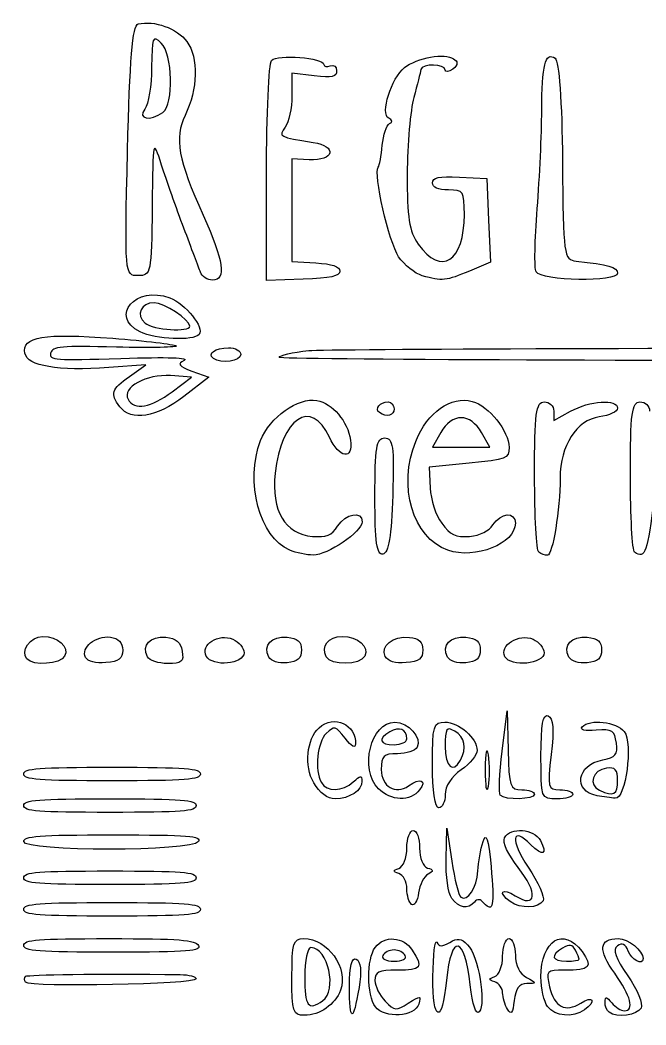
# Model space of a CAD drawing. Extents: x -6.1 to 24.6, y -6.3 to 20.9.
# Drawn here: x -6.07 to 2.96, y 5.99 to 20.5 of the extents above; entities that cross this region are included whole.
import ezdxf

# ---------------------------------------------------------------- set-up
doc = ezdxf.new("R2010")
doc.units = 0
doc.layers.add('Capa_1', color=7, linetype='CONTINUOUS')

msp = doc.modelspace()

# ---------------------------------------------------------------- linework, layer by layer
at = {"layer": 'Capa_1', "color": 7}
for points in [[(-1.823572, 19.692897), (-2.146057, 19.729874), (-2.146057, 19.404168)], [(-1.896287, 18.480794), (-2.146057, 18.49305), (-2.146057, 17.752307), (-2.146057, 17.011563), (-1.800537, 16.991357)], [(-1.984814, 16.756315), (-2.514611, 16.73679), (-2.5132, 18.286253)], [(0.272585, 18.228141), (0.664174, 18.208122), (0.690657, 17.606437), (0.71714, 17.004751), (0.414241, 16.874263)], [(-4.490094, 15.35336), (-4.254251, 15.520003), (-4.789545, 15.480738)], [(-3.588604, 15.430527), (-3.34699, 15.341078), (-3.703335, 15.065626)], [(-3.874165, 15.13197), (-3.593429, 15.343557), (-3.896889, 15.364676)], [(1.631625, 14.850554), (1.631625, 14.715621), (1.874397, 14.850554)], [(0.002652, 14.546035), (-0.119537, 14.334449), (0.295615, 14.334449), (0.710767, 14.334449), (0.588579, 14.546035)], [(0.410789, 14.099395), (-0.165078, 14.041482), (-0.151303, 13.741659)], [(0.887958, 9.942815), (0.96096, 10.52588), (0.973806, 9.956222)], [(0.077779, 8.389452), (0.090296, 8.833182), (0.161044, 8.356604)]]:
    msp.add_lwpolyline(points, dxfattribs=at)
for points in [[(-4.007257, 19.165147)], [(-3.466146, 16.857219)], [(1.377169, 16.861859)], [(-0.265804, 16.806645)], [(-4.336882, 15.998286)], [(-3.620274, 16.079974)], [(-3.279928, 15.613053)], [(-2.330335, 15.627671)], [(-3.874165, 15.13197)], [(-4.630557, 14.916102)], [(-0.884325, 14.831807)], [(-0.948255, 13.612882)], [(-2.177838, 12.845736)], [(0.103986, 12.845044)], [(1.416635, 12.815362)], [(2.798713, 12.815362)], [(-3.381542, 11.315155)], [(-5.970317, 11.275155)], [(-5.122462, 11.297275)], [(-4.231925, 11.307125)], [(-2.478811, 11.302551)], [(-1.652044, 11.307113)], [(-0.799868, 11.311851)], [(0.101068, 11.302561)], [(0.927462, 11.307821)], [(1.851701, 11.302561)], [(-0.487562, 10.124406)], [(1.447347, 9.878685)], [(-0.119008, 9.744634)], [(0.285757, 9.815063)], [(-6.015877, 9.614425)], [(0.648388, 9.679531)], [(-1.831538, 9.487653)], [(2.55301, 9.521545)], [(-0.896961, 9.40105)], [(0.860172, 9.308054)], [(2.25789, 9.300645)], [(-6.015877, 9.1587)], [(-6.015877, 8.637872)], [(-6.015877, 8.117041)], [(-0.418447, 7.731048)], [(0.160654, 7.819794)], [(1.005082, 7.771992)], [(-6.015877, 7.661315)], [(-6.015877, 7.140486)], [(-0.510597, 6.994001)], [(2.000179, 6.939849)], [(-2.146057, 6.684759)], [(-0.111734, 6.688021)], [(-5.988103, 6.60771)], [(-1.31681, 6.547542)], [(-1.703791, 6.339709)], [(-0.942054, 6.253403)], [(1.542728, 6.257304)], [(0.963615, 6.218081)], [(2.430159, 6.17478)]]:
    msp.add_lwpolyline(points, close=True, dxfattribs=at)
for points in [[(-4.366635, 20.441172), (-4.131164, 20.496632), (-3.800945, 20.377703), (-3.661548, 20.187235)], [(-4.517692, 18.61191), (-4.487343, 19.922598), (-4.446065, 20.422464), (-4.366635, 20.441172)], [(-4.031967, 20.165067), (-4.154946, 20.279952), (-4.167511, 20.248138), (-4.170175, 19.81516)], [(-4.007257, 19.165147), (-3.847652, 19.277921), (-3.865739, 20.009778), (-4.031967, 20.165067)], [(-3.661548, 20.187235), (-3.490825, 19.953961), (-3.502185, 19.499594), (-3.688241, 19.119575)], [(1.458411, 19.184678), (1.458681, 19.847294), (1.50923, 20.045895), (1.651829, 19.945137)], [(-2.5132, 18.286253), (-2.51238, 19.138457), (-2.479623, 19.871488), (-2.440308, 19.915209)], [(-2.440308, 19.915209), (-2.358041, 20.006699), (-1.685364, 19.953859), (-1.685364, 19.855907)], [(-0.521512, 19.812623), (-0.444703, 19.872594), (-0.275256, 19.940566), (-0.144965, 19.963672)], [(0.065274, 19.776289), (0.065274, 19.868376), (-0.26995, 19.873855), (-0.28565, 19.782024)], [(-0.144965, 19.963672), (0.140827, 20.014355), (0.340387, 19.906409), (0.17584, 19.790143)], [(1.651829, 19.945137), (1.709267, 19.904552), (1.750529, 19.325922), (1.75785, 18.458399)], [(-4.170175, 19.81516), (-4.171781, 19.553205), (-4.216027, 19.28221), (-4.268486, 19.21295)], [(-1.501087, 19.765936), (-1.501087, 19.676562), (-1.561596, 19.662858), (-1.823572, 19.692897)], [(-1.685364, 19.855907), (-1.685364, 19.822672), (-1.643902, 19.813586), (-1.593225, 19.835716)], [(-1.593225, 19.835716), (-1.54255, 19.857846), (-1.501087, 19.826446), (-1.501087, 19.765936)], [(-0.749009, 19.080487), (-0.876452, 19.136141), (-0.712611, 19.66342), (-0.521512, 19.812623)], [(-0.28565, 19.782024), (-0.292841, 19.73994), (-0.338748, 19.559024), (-0.387654, 19.379989)], [(0.17584, 19.790143), (0.115028, 19.747175), (0.065274, 19.74094), (0.065274, 19.776289)], [(-2.146057, 19.404168), (-2.146057, 19.22503), (-2.189307, 19.021361), (-2.242169, 18.951569)], [(-0.387654, 19.379989), (-0.436559, 19.200954), (-0.478979, 18.70291), (-0.481923, 18.273225)], [(-4.268486, 19.21295), (-4.379427, 19.066478), (-4.194732, 19.03268), (-4.007257, 19.165147)], [(1.393126, 17.775468), (1.428883, 18.22827), (1.458261, 18.862415), (1.458411, 19.184678)], [(-3.688241, 19.119575), (-3.845375, 18.798629), (-3.786739, 18.474949), (-3.427555, 17.680559)], [(-0.842454, 18.688986), (-0.829773, 18.840886), (-0.781766, 18.981599), (-0.735778, 19.001682)], [(-0.735778, 19.001682), (-0.688315, 19.022409), (-0.694036, 19.056479), (-0.749009, 19.080487)], [(-2.242169, 18.951569), (-2.345363, 18.815327), (-2.33302, 18.808583), (-1.840484, 18.732064)], [(-4.027151, 18.403433), (-4.152685, 18.794035), (-4.152693, 18.794003), (-4.162899, 17.801224)], [(-1.840484, 18.732064), (-1.488751, 18.677419), (-1.536339, 18.463131), (-1.896287, 18.480794)], [(-4.366278, 16.808392), (-4.558772, 16.808392), (-4.559303, 16.814732), (-4.517692, 18.61191)], [(-0.900362, 18.372967), (-0.881197, 18.394877), (-0.855139, 18.537086), (-0.842454, 18.688986)], [(1.75785, 18.458399), (1.769378, 17.091385), (1.776745, 17.037365), (1.95411, 17.018369)], [(-3.705162, 17.491981), (-3.813209, 17.778437), (-3.958103, 18.188591), (-4.027151, 18.403433)], [(-0.6063, 17.081562), (-0.746715, 17.290643), (-0.973998, 18.28878), (-0.900362, 18.372967)], [(-0.481923, 18.273225), (-0.486164, 17.654129), (-0.453835, 17.444727), (-0.326172, 17.264308)], [(-0.119004, 18.146761), (-0.119004, 18.225792), (-0.03262, 18.243744), (0.272585, 18.228141)], [(0.111343, 18.045362), (-0.035763, 18.045362), (-0.119004, 18.082005), (-0.119004, 18.146761)], [(0.341689, 17.69153), (0.341689, 18.025549), (0.328788, 18.045362), (0.111343, 18.045362)], [(-4.162899, 17.801224), (-4.172794, 16.838848), (-4.179032, 16.808392), (-4.366278, 16.808392)], [(1.377169, 16.861859), (1.350188, 16.911541), (1.357367, 17.322665), (1.393126, 17.775468)], [(-3.427555, 17.680559), (-3.129464, 17.021284), (-3.089134, 16.743288), (-3.29158, 16.743288)], [(-0.326172, 17.264308), (0.007105, 16.793307), (0.341689, 17.007336), (0.341689, 17.69153)], [(-3.466146, 16.857219), (-3.489559, 16.919882), (-3.597115, 17.205524), (-3.705162, 17.491981)], [(-1.800537, 16.991357), (-1.567544, 16.977732), (-1.455018, 16.939347), (-1.455018, 16.873495)], [(-0.265808, 16.806645), (-0.371886, 16.836952), (-0.525108, 16.960665), (-0.6063, 17.081562)], [(1.95411, 17.018369), (2.419922, 16.968481), (2.55301, 16.929464), (2.55301, 16.84279)], [(-3.29158, 16.743288), (-3.36418, 16.743288), (-3.442734, 16.794557), (-3.466146, 16.857219)], [(-1.455018, 16.873495), (-1.455018, 16.800276), (-1.587591, 16.770954), (-1.984814, 16.756315)], [(0.414241, 16.874263), (0.08244, 16.731323), (0.019674, 16.725082), (-0.265804, 16.806645)], [(2.55301, 16.84279), (2.55301, 16.71254), (1.448535, 16.730452), (1.377169, 16.861859)], [(-4.336882, 15.998286), (-4.788499, 16.221797), (-4.395548, 16.671517), (-3.909299, 16.487641)], [(-4.133518, 16.417769), (-4.323414, 16.417769), (-4.401987, 16.241222), (-4.26427, 16.123973)], [(-3.620274, 16.079974), (-3.620274, 16.173444), (-3.991501, 16.417769), (-4.133518, 16.417769)], [(-3.909299, 16.487641), (-3.684023, 16.402452), (-3.4023, 16.053238), (-3.483738, 15.960131)], [(-4.26427, 16.123973), (-4.146021, 16.023298), (-3.620274, 15.987378), (-3.620274, 16.079974)], [(-5.999134, 15.687133), (-6.047947, 15.925895), (-5.719138, 15.982184), (-4.730973, 15.904229)], [(-3.483738, 15.960131), (-3.569845, 15.861687), (-4.109654, 15.885829), (-4.336882, 15.998286)], [(-4.730973, 15.904229), (-4.258867, 15.866985), (-3.846922, 15.817837), (-3.81554, 15.79501)], [(-4.789545, 15.480738), (-5.519058, 15.427227), (-5.961429, 15.50271), (-5.999134, 15.687133)], [(-5.627245, 15.68967), (-5.655494, 15.590541), (-5.558789, 15.583249), (-4.616343, 15.613441)], [(-4.677245, 15.776395), (-5.480497, 15.796406), (-5.599935, 15.785505), (-5.627245, 15.68967)], [(-3.81554, 15.79501), (-3.784158, 15.772184), (-4.171925, 15.763807), (-4.677245, 15.776395)], [(-3.279928, 15.613053), (-3.375991, 15.680929), (-3.254319, 15.766732), (-3.062005, 15.766732)], [(-2.883165, 15.669076), (-2.883165, 15.572511), (-3.166025, 15.532571), (-3.279928, 15.613053)], [(-3.062005, 15.766732), (-2.963643, 15.766732), (-2.883165, 15.722787), (-2.883165, 15.669076)], [(-2.330335, 15.627675), (-2.330335, 15.658615), (-2.137966, 15.70256), (-1.90285, 15.725331)], [(-1.90285, 15.725331), (-1.332669, 15.780552), (19.909023, 15.778799), (20.480176, 15.723481)], [(-4.616343, 15.613441), (-3.926723, 15.635533), (-3.617504, 15.625372), (-3.70221, 15.583401)], [(-3.70221, 15.583401), (-3.804415, 15.53276), (-3.781518, 15.501948), (-3.588604, 15.430527)], [(20.746418, 15.630401), (20.494931, 15.560901), (-2.330335, 15.558202), (-2.330335, 15.627671)], [(-3.896889, 15.364676), (-4.247622, 15.389085), (-4.602742, 15.191863), (-4.511285, 15.02346)], [(-4.630557, 14.916102), (-4.7718, 15.102581), (-4.750303, 15.1695), (-4.490094, 15.35336)], [(-4.511285, 15.02346), (-4.422914, 14.860738), (-4.178896, 14.902297), (-3.874165, 15.13197)], [(-3.703335, 15.065626), (-4.099831, 14.759137), (-4.466841, 14.699954), (-4.630557, 14.916102)], [(-2.597549, 14.426974), (-2.46559, 14.762804), (-2.055233, 15.055668), (-1.786268, 15.00597)], [(-1.606167, 14.477324), (-1.861699, 15.046823), (-2.303636, 14.751892), (-2.388513, 13.955219)], [(-1.786268, 15.00597), (-1.560475, 14.964249), (-1.3433, 14.70896), (-1.299809, 14.434135)], [(-0.884325, 14.831807), (-0.957938, 14.883821), (-0.874718, 14.985486), (-0.75854, 14.985486)], [(-0.75854, 14.985486), (-0.710855, 14.985486), (-0.67184, 14.941541), (-0.67184, 14.887831)], [(-0.359848, 14.416237), (-0.18556, 14.839853), (0.145488, 15.073593), (0.45616, 14.992389)], [(0.45616, 14.992389), (0.692717, 14.930557), (0.986654, 14.562583), (0.986654, 14.328273)], [(1.355209, 13.922126), (1.355209, 14.823933), (1.376207, 14.985486), (1.493417, 14.985486)], [(1.493417, 14.985486), (1.571812, 14.985486), (1.631625, 14.927091), (1.631625, 14.850554)], [(1.874397, 14.850554), (2.150594, 15.004064), (2.55301, 15.030995), (2.55301, 14.895969)], [(2.737288, 13.922126), (2.737288, 14.823933), (2.758284, 14.985486), (2.875496, 14.985486)], [(2.875496, 14.985486), (2.95389, 14.985486), (3.013703, 14.927091), (3.013703, 14.850554)], [(-0.67184, 14.887831), (-0.67184, 14.787154), (-0.780559, 14.758489), (-0.884325, 14.831807)], [(2.55301, 14.895969), (2.55301, 14.846733), (2.433967, 14.789628), (2.288472, 14.769067)], [(0.295615, 14.757623), (0.189435, 14.757623), (0.078622, 14.67759), (0.002652, 14.546035)], [(0.588579, 14.546035), (0.512608, 14.67759), (0.401794, 14.757623), (0.295615, 14.757623)], [(2.288472, 14.769067), (1.960669, 14.722743), (1.723763, 14.352682), (1.723763, 13.886955)], [(-2.177838, 12.845736), (-2.613325, 13.024599), (-2.829129, 13.837622), (-2.597549, 14.426974)], [(-1.299809, 14.434135), (-1.253413, 14.140961), (-1.468871, 14.171336), (-1.606167, 14.477324)], [(-0.948255, 13.612882), (-0.948255, 14.334005), (-0.926634, 14.464656), (-0.807294, 14.464656)], [(-0.807294, 14.464656), (-0.686834, 14.464656), (-0.670085, 14.344714), (-0.692122, 13.639908)], [(0.103986, 12.845044), (-0.401721, 13.022201), (-0.623836, 13.774594), (-0.359848, 14.416237)], [(0.986654, 14.328273), (0.986654, 14.168135), (0.950185, 14.15364), (0.410789, 14.099395)], [(-2.388513, 13.955219), (-2.446159, 13.41415), (-2.245729, 13.07678), (-1.847385, 13.044378)], [(1.416635, 12.815362), (1.38285, 12.839232), (1.355209, 13.337276), (1.355209, 13.922126)], [(1.723763, 13.886955), (1.723763, 13.432096), (1.615982, 12.771959), (1.541717, 12.771959)], [(2.798713, 12.815362), (2.76493, 12.839232), (2.737288, 13.337276), (2.737288, 13.922126)], [(-0.692122, 13.639908), (-0.710522, 13.051395), (-0.750898, 12.80742), (-0.833082, 12.788134)], [(-0.151303, 13.741659), (-0.143727, 13.576755), (-0.068797, 13.347922), (0.015208, 13.233139)], [(-0.833082, 12.788134), (-0.921301, 12.767433), (-0.948255, 12.960451), (-0.948255, 13.612882)], [(3.076848, 13.604513), (2.988671, 12.821461), (2.949077, 12.709117), (2.798713, 12.815362)], [(-1.487076, 13.190862), (-1.368521, 13.374716), (-1.132533, 13.417559), (-1.132533, 13.255229)], [(0.755123, 13.211409), (0.865659, 13.389433), (1.078793, 13.404901), (1.078793, 13.234897)], [(-1.132533, 13.255229), (-1.132533, 13.113172), (-1.634389, 12.771525), (-1.83952, 12.773938)], [(0.015208, 13.233139), (0.138207, 13.065076), (0.21625, 13.028385), (0.416056, 13.044685)], [(1.078793, 13.234897), (1.078793, 12.939471), (0.497759, 12.707099), (0.103986, 12.845044)], [(0.416056, 13.044685), (0.567406, 13.057031), (0.699641, 13.122054), (0.755123, 13.211409)], [(-1.847385, 13.044378), (-1.650727, 13.028381), (-1.57093, 13.060823), (-1.487076, 13.190862)], [(-1.83952, 12.773938), (-1.9321, 12.774978), (-2.084345, 12.807336), (-2.177838, 12.845736)], [(1.541717, 12.771959), (1.506706, 12.771959), (1.450419, 12.79149), (1.416635, 12.815362)], [(-5.122462, 11.297275), (-5.197179, 11.434853), (-4.973757, 11.618286), (-4.765916, 11.590004)], [(-4.231925, 11.307125), (-4.321424, 11.471924), (-4.19017, 11.610854), (-3.966206, 11.588382)], [(-3.381542, 11.315155), (-3.47169, 11.481145), (-3.203244, 11.651431), (-2.99661, 11.559333)], [(-2.478811, 11.302551), (-2.570551, 11.471474), (-2.441967, 11.61109), (-2.215573, 11.588374)], [(-0.799868, 11.311851), (-0.879873, 11.45917), (-0.686673, 11.610892), (-0.449556, 11.586954)], [(0.101068, 11.302561), (0.009328, 11.471484), (0.137913, 11.611101), (0.364308, 11.588385)], [(0.927462, 11.307821), (0.839837, 11.469169), (1.131401, 11.649605), (1.333903, 11.559348)], [(1.851701, 11.302561), (1.759962, 11.471484), (1.888545, 11.611101), (2.11494, 11.588385)], [(-5.970317, 11.275155), (-6.068167, 11.387024), (-5.920117, 11.600091), (-5.744534, 11.600091)], [(-5.744534, 11.600091), (-5.523987, 11.600091), (-5.353286, 11.447876), (-5.425245, 11.315377)], [(-4.765916, 11.590004), (-4.646739, 11.573786), (-4.587729, 11.512152), (-4.587729, 11.403888)], [(-3.966206, 11.588382), (-3.817335, 11.573446), (-3.750221, 11.516815), (-3.729328, 11.388505)], [(-2.99661, 11.559333), (-2.908878, 11.520231), (-2.837096, 11.432838), (-2.837096, 11.365125)], [(-2.215573, 11.588374), (-2.063293, 11.573096), (-2.007849, 11.52409), (-2.007849, 11.404773)], [(-1.652044, 11.307111), (-1.732694, 11.455615), (-1.61981, 11.600078), (-1.423122, 11.600078)], [(-1.423122, 11.600078), (-1.194661, 11.600078), (-1.021596, 11.450031), (-1.094731, 11.315363)], [(-0.449556, 11.586954), (-0.313147, 11.573183), (-0.257216, 11.520207), (-0.257216, 11.404777)], [(0.364308, 11.588385), (0.516588, 11.573106), (0.572031, 11.524101), (0.572031, 11.404784)], [(1.333903, 11.559348), (1.421635, 11.520246), (1.493417, 11.432853), (1.493417, 11.365141)], [(2.11494, 11.588385), (2.267221, 11.573106), (2.322664, 11.524101), (2.322664, 11.404784)], [(-5.425245, 11.315377), (-5.488341, 11.199195), (-5.878683, 11.170392), (-5.970317, 11.275155)], [(-4.587729, 11.403888), (-4.587729, 11.277653), (-4.640916, 11.237662), (-4.82934, 11.222223)], [(-3.729328, 11.388505), (-3.704144, 11.233853), (-3.732773, 11.209469), (-3.93953, 11.209469)], [(-2.837096, 11.365125), (-2.837096, 11.19764), (-3.294903, 11.155622), (-3.381542, 11.315155)], [(-2.007849, 11.404773), (-2.007849, 11.285455), (-2.063293, 11.236451), (-2.215573, 11.221171)], [(-1.094731, 11.315363), (-1.166991, 11.18231), (-1.580938, 11.176181), (-1.652044, 11.307113)], [(-0.257216, 11.404777), (-0.257216, 11.277579), (-0.310007, 11.237691), (-0.498827, 11.22222)], [(0.572031, 11.404784), (0.572031, 11.285466), (0.516588, 11.23646), (0.364308, 11.221182)], [(1.493417, 11.365141), (1.493417, 11.200863), (1.012028, 11.152109), (0.927462, 11.307821)], [(2.322664, 11.404784), (2.322664, 11.285466), (2.267221, 11.23646), (2.11494, 11.221182)], [(-4.82934, 11.222223), (-4.976537, 11.210162), (-5.09108, 11.239489), (-5.122462, 11.297275)], [(-3.93953, 11.209469), (-4.071178, 11.209469), (-4.202755, 11.253414), (-4.231925, 11.307125)], [(-2.215573, 11.221171), (-2.340169, 11.20867), (-2.445512, 11.241236), (-2.478811, 11.302551)], [(-0.498827, 11.22222), (-0.658492, 11.209137), (-0.760595, 11.239536), (-0.799868, 11.311851)], [(0.364308, 11.221182), (0.23971, 11.20868), (0.134367, 11.241247), (0.101068, 11.302561)], [(2.11494, 11.221182), (1.990343, 11.20868), (1.885, 11.241247), (1.851701, 11.302561)], [(-1.754207, 10.281741), (-1.538265, 10.473995), (-1.218723, 10.332293), (-1.22836, 10.048553)], [(1.447347, 9.878685), (1.447347, 10.325385), (1.476783, 10.488158), (1.551653, 10.455463)], [(1.551653, 10.455463), (1.623569, 10.424057), (1.637205, 10.251028), (1.595566, 9.898239)], [(-1.378414, 10.130987), (-1.517576, 10.312628), (-1.530997, 10.316021), (-1.651141, 10.199924)], [(-0.896961, 9.40105), (-1.17702, 9.68357), (-1.009851, 10.363121), (-0.660293, 10.363121)], [(-0.487562, 10.124406), (-0.487562, 10.259526), (-0.596615, 10.304041), (-0.732465, 10.224377)], [(-0.660293, 10.363121), (-0.467379, 10.363121), (-0.265938, 10.135169), (-0.339368, 9.999963)], [(-0.119008, 9.744634), (-0.119008, 10.313702), (-0.104702, 10.363121), (0.060045, 10.363121)], [(0.060045, 10.363121), (0.263151, 10.363121), (0.525961, 10.132941), (0.525961, 9.955053)], [(0.203477, 10.232913), (0.084016, 10.302966), (0.065268, 10.273141), (0.065268, 10.013021)], [(2.043279, 10.294621), (2.147689, 10.41399), (2.540546, 10.371017), (2.648559, 10.228411)], [(-1.831538, 9.487649), (-1.972465, 9.725969), (-1.933923, 10.121739), (-1.754207, 10.281741)], [(-1.651141, 10.199924), (-1.781033, 10.074407), (-1.82089, 9.672416), (-1.721575, 9.489544)], [(-0.732465, 10.224377), (-0.911065, 10.119644), (-0.884435, 10.037601), (-0.67184, 10.037601)], [(0.285757, 9.815063), (0.37991, 9.98843), (0.348517, 10.147859), (0.203477, 10.232913)], [(2.245152, 10.245794), (2.079877, 10.233374), (2.005452, 10.251374), (2.043279, 10.294621)], [(2.534975, 10.061822), (2.510026, 10.243062), (2.478143, 10.2633), (2.245152, 10.245794)], [(2.648559, 10.228411), (2.777736, 10.057864), (2.669825, 9.253021), (2.519242, 9.263909)], [(-1.22836, 10.048553), (-1.230707, 9.979478), (-1.285325, 10.009484), (-1.378414, 10.130987)], [(-0.67184, 10.037601), (-0.570487, 10.037601), (-0.487562, 10.076664), (-0.487562, 10.124406)], [(0.065268, 10.013021), (0.065268, 9.715706), (0.177214, 9.615199), (0.285757, 9.815063)], [(0.648335, 9.679531), (0.648745, 9.93018), (0.665397, 10.024742), (0.685343, 9.889666)], [(2.337827, 9.818245), (2.525332, 9.851497), (2.558318, 9.892252), (2.534975, 10.061822)], [(-0.622879, 9.907394), (-0.828406, 9.907394), (-0.856116, 9.880078), (-0.856116, 9.677488)], [(-0.339368, 9.999963), (-0.367017, 9.94905), (-0.494597, 9.907394), (-0.622879, 9.907394)], [(0.525961, 9.955053), (0.525961, 9.889779), (0.422306, 9.76313), (0.295615, 9.673612)], [(0.685343, 9.889666), (0.705289, 9.754591), (0.704954, 9.549514), (0.684653, 9.43394)], [(0.860173, 9.308054), (0.835304, 9.336487), (0.847808, 9.622129), (0.887958, 9.942815)], [(0.973806, 9.956222), (0.985609, 9.432993), (1.001671, 9.386564), (1.170929, 9.386564)], [(1.677695, 9.256357), (1.448056, 9.256357), (1.447347, 9.258277), (1.447347, 9.878685)], [(1.595566, 9.898239), (1.538405, 9.413935), (1.545148, 9.386564), (1.721607, 9.386564)], [(-0.026869, 9.126149), (-0.081829, 9.126149), (-0.119008, 9.375713), (-0.119008, 9.744634)], [(2.25789, 9.300645), (1.903671, 9.366526), (1.963172, 9.751803), (2.337827, 9.818245)], [(-6.015877, 9.614425), (-6.015877, 9.696524), (-5.81283, 9.712081), (-4.741293, 9.712081)], [(-4.741293, 9.51677), (-5.81283, 9.51677), (-6.015877, 9.532327), (-6.015877, 9.614425)], [(-4.741293, 9.712081), (-3.669756, 9.712081), (-3.466711, 9.696524), (-3.466711, 9.614425)], [(-3.466711, 9.614425), (-3.466711, 9.532327), (-3.669756, 9.51677), (-4.741293, 9.51677)], [(-1.260794, 9.5005), (-1.157797, 9.596369), (-1.137928, 9.598433), (-1.135463, 9.51352)], [(-0.856116, 9.677488), (-0.856116, 9.432082), (-0.651291, 9.309938), (-0.462941, 9.443024)], [(0.295615, 9.673612), (0.153864, 9.573453), (0.065268, 9.436872), (0.065268, 9.318502)], [(0.684653, 9.43394), (0.664299, 9.318365), (0.64798, 9.42888), (0.648388, 9.679531)], [(2.392825, 9.699833), (2.193131, 9.672659), (2.123398, 9.453941), (2.290563, 9.379086)], [(2.55301, 9.521545), (2.55301, 9.676556), (2.516925, 9.716719), (2.392825, 9.699833)], [(-1.524217, 9.25636), (-1.632523, 9.25636), (-1.744684, 9.340774), (-1.831538, 9.487653)], [(-1.721575, 9.489544), (-1.647449, 9.353054), (-1.413215, 9.358621), (-1.260794, 9.5005)], [(-1.135463, 9.51352), (-1.131524, 9.377881), (-1.31523, 9.25636), (-1.524217, 9.25636)], [(-0.462941, 9.443024), (-0.294255, 9.562215), (-0.196443, 9.527626), (-0.303286, 9.386564)], [(2.290563, 9.379086), (2.500485, 9.285087), (2.55301, 9.313598), (2.55301, 9.521545)], [(-0.303286, 9.386564), (-0.433828, 9.214214), (-0.718642, 9.221163), (-0.896961, 9.40105)], [(0.065268, 9.318502), (0.065268, 9.212708), (0.023806, 9.126149), (-0.026869, 9.126149)], [(1.355207, 9.32146), (1.355207, 9.244558), (0.925879, 9.232931), (0.860172, 9.308054)], [(1.170929, 9.386564), (1.272283, 9.386564), (1.355207, 9.357267), (1.355207, 9.32146)], [(1.90804, 9.32146), (1.90804, 9.285653), (1.804384, 9.256357), (1.677695, 9.256357)], [(1.721607, 9.386564), (1.824146, 9.386564), (1.90804, 9.357267), (1.90804, 9.32146)], [(2.519242, 9.263909), (2.4618, 9.268059), (2.344192, 9.284595), (2.25789, 9.300645)], [(-6.015877, 9.1587), (-6.015877, 9.240682), (-5.816244, 9.256356), (-4.772007, 9.256356)], [(-4.772007, 9.061044), (-5.816244, 9.061044), (-6.015877, 9.076717), (-6.015877, 9.1587)], [(-4.772007, 9.256356), (-3.72777, 9.256356), (-3.528136, 9.240682), (-3.528136, 9.1587)], [(-3.528136, 9.1587), (-3.528136, 9.076717), (-3.72777, 9.061044), (-4.772007, 9.061044)], [(0.92238, 8.692928), (1.008754, 8.851973), (1.347247, 8.826592), (1.439577, 8.654147)], [(1.300717, 8.59406), (1.025151, 8.872048), (0.999718, 8.662595), (1.261539, 8.271415)], [(-6.015877, 8.637872), (-6.015877, 8.720014), (-5.811446, 8.735526), (-4.728829, 8.735526)], [(-4.728829, 8.735526), (-3.622641, 8.735526), (-3.449233, 8.721805), (-3.494816, 8.637872)], [(-0.487562, 8.54564), (-0.487562, 8.685885), (-0.4461, 8.800631), (-0.395423, 8.800631)], [(-0.395423, 8.800631), (-0.344748, 8.800631), (-0.303286, 8.685885), (-0.303286, 8.54564)], [(0.611415, 8.637872), (0.658368, 8.781959), (0.688656, 8.688051), (0.726898, 8.2798)], [(-3.494816, 8.637872), (-3.573768, 8.492495), (-6.015877, 8.492495), (-6.015877, 8.637872)], [(0.535458, 8.214697), (0.542224, 8.340021), (0.57641, 8.530449), (0.611415, 8.637872)], [(1.117563, 8.266361), (0.970659, 8.451016), (0.888507, 8.630558), (0.92238, 8.692928)], [(1.439577, 8.654147), (1.547435, 8.4527), (1.47284, 8.420422), (1.300717, 8.59406)], [(-0.602736, 8.252673), (-0.539351, 8.273575), (-0.487562, 8.405306), (-0.487562, 8.54564)], [(-0.303286, 8.54564), (-0.303286, 8.402662), (-0.252692, 8.276145), (-0.188112, 8.25763)], [(0.160649, 7.819794), (0.108189, 7.889054), (0.070898, 8.1454), (0.077779, 8.389452)], [(0.161044, 8.356604), (0.199955, 8.094486), (0.258773, 7.860962), (0.291751, 7.83766)], [(0.726898, 8.2798), (0.779928, 7.713692), (0.757777, 7.599288), (0.624614, 7.75153)], [(1.261539, 8.271415), (1.407207, 8.053779), (1.504168, 7.834796), (1.477011, 7.784789)], [(-6.015877, 8.117041), (-6.015877, 8.199023), (-5.816244, 8.214697), (-4.772007, 8.214697)], [(-4.772007, 8.214697), (-3.72777, 8.214697), (-3.528136, 8.199023), (-3.528136, 8.117041)], [(-0.602736, 8.17672), (-0.694875, 8.207101), (-0.694875, 8.222292), (-0.602736, 8.252673)], [(-0.487562, 7.959706), (-0.487562, 8.058176), (-0.53939, 8.155832), (-0.602736, 8.17672)], [(-0.180605, 8.170257), (-0.239827, 8.140362), (-0.302021, 8.018145), (-0.318814, 7.898663)], [(-0.188112, 8.25763), (-0.10134, 8.232751), (-0.099491, 8.211206), (-0.180605, 8.170257)], [(0.291751, 7.83766), (0.390656, 7.767775), (0.522315, 7.971464), (0.535458, 8.214697)], [(1.076872, 7.857854), (1.385037, 7.660799), (1.408881, 7.900178), (1.117563, 8.266361)], [(-4.772007, 8.019385), (-5.816244, 8.019385), (-6.015877, 8.035059), (-6.015877, 8.117041)], [(-3.528136, 8.117041), (-3.528136, 8.035059), (-3.72777, 8.019385), (-4.772007, 8.019385)], [(1.005082, 7.771992), (0.818004, 7.904178), (0.882951, 7.981857), (1.076872, 7.857854)], [(-0.418458, 7.731048), (-0.456466, 7.758341), (-0.487562, 7.861237), (-0.487562, 7.959706)], [(-0.318814, 7.898663), (-0.335604, 7.779182), (-0.380439, 7.703754), (-0.418447, 7.731048)], [(-6.015877, 7.661315), (-6.015877, 7.743413), (-5.81283, 7.75897), (-4.741293, 7.75897)], [(-4.741293, 7.75897), (-3.669756, 7.75897), (-3.466711, 7.743413), (-3.466711, 7.661315)], [(0.485977, 7.765921), (0.391667, 7.658098), (0.267562, 7.67865), (0.160654, 7.819794)], [(0.624614, 7.75153), (0.571686, 7.812041), (0.530095, 7.816358), (0.485977, 7.765921)], [(1.477011, 7.784789), (1.416446, 7.67327), (1.154838, 7.666176), (1.005082, 7.771992)], [(-4.741293, 7.563659), (-5.81283, 7.563659), (-6.015877, 7.579216), (-6.015877, 7.661315)], [(-3.466711, 7.661315), (-3.466711, 7.579216), (-3.669756, 7.563659), (-4.741293, 7.563659)], [(1.447347, 6.684759), (1.447347, 7.215611), (1.772679, 7.416631), (2.040207, 7.051083)], [(-0.94501, 7.112212), (-0.810928, 7.289236), (-0.536904, 7.268794), (-0.41021, 7.072318)], [(0.428054, 6.569485), (0.349058, 7.286722), (0.150011, 7.324377), (0.084022, 6.634568)], [(-6.015877, 7.140486), (-6.015877, 7.22243), (-5.817339, 7.238142), (-4.781864, 7.238142)], [(-4.728829, 7.04283), (-5.811446, 7.04283), (-6.015877, 7.058342), (-6.015877, 7.140486)], [(-4.781864, 7.238142), (-3.769961, 7.238142), (-3.538306, 7.220565), (-3.494816, 7.140486)], [(-3.494816, 7.140486), (-3.449233, 7.056553), (-3.622641, 7.04283), (-4.728829, 7.04283)], [(-2.146057, 6.684759), (-2.146057, 7.179242), (-2.127964, 7.238141), (-1.97606, 7.238141)], [(-1.97606, 7.238141), (-1.629757, 7.238141), (-1.330059, 6.81806), (-1.445168, 6.494)], [(-1.872883, 7.107933), (-1.921776, 7.107933), (-1.96178, 6.917505), (-1.96178, 6.684759)], [(-1.703791, 6.339709), (-1.487612, 6.492458), (-1.623082, 7.107933), (-1.872883, 7.107933)], [(-0.942059, 6.253403), (-1.067609, 6.419163), (-1.069428, 6.947952), (-0.94501, 7.112212)], [(-0.111734, 6.688014), (-0.10774, 7.008487), (-0.08297, 7.232849), (-0.056706, 7.186595)], [(-0.056706, 7.186595), (-0.018325, 7.119009), (0.018382, 7.118526), (0.130269, 7.184145)], [(0.130269, 7.184145), (0.244195, 7.250952), (0.291273, 7.244732), (0.3894, 7.149911)], [(0.3894, 7.149911), (0.539109, 7.005246), (0.66211, 6.298132), (0.557472, 6.183686)], [(0.894515, 6.983151), (0.894515, 7.123395), (0.935979, 7.238141), (0.986654, 7.238141)], [(0.986654, 7.238141), (1.037331, 7.238141), (1.078793, 7.131508), (1.078793, 7.001179)], [(1.94335, 7.071718), (1.899363, 7.152711), (1.857717, 7.159469), (1.759072, 7.101623)], [(2.511609, 6.737567), (2.270058, 7.073971), (2.285805, 7.238141), (2.559626, 7.238141)], [(2.550636, 7.132297), (2.477996, 7.080971), (2.519397, 6.961398), (2.699782, 6.701515)], [(2.704982, 7.057982), (2.666118, 7.162995), (2.623275, 7.183623), (2.550636, 7.132297)], [(2.559626, 7.238141), (2.70623, 7.238141), (2.921564, 7.066387), (2.921564, 6.949453)], [(-1.31681, 6.547542), (-1.31681, 6.844744), (-1.284813, 6.971437), (-1.21721, 6.941915)], [(-0.833082, 6.994001), (-0.85592, 6.945591), (-0.790596, 6.912622), (-0.67184, 6.912622)], [(-0.67184, 7.075382), (-0.739407, 7.075382), (-0.811967, 7.03876), (-0.833082, 6.994001)], [(-0.510597, 6.994001), (-0.531713, 7.03876), (-0.604272, 7.075382), (-0.67184, 7.075382)], [(-0.67184, 6.912622), (-0.553083, 6.912622), (-0.48776, 6.945591), (-0.510597, 6.994001)], [(-0.41021, 7.072318), (-0.247672, 6.820256), (-0.275808, 6.782415), (-0.625767, 6.782415)], [(0.779343, 6.690183), (0.842729, 6.711085), (0.894515, 6.842816), (0.894515, 6.983151)], [(1.078793, 7.001179), (1.078793, 6.85185), (1.138425, 6.732232), (1.240036, 6.67773)], [(1.759072, 7.101623), (1.576975, 6.994839), (1.601697, 6.912622), (1.815902, 6.912622)], [(2.040207, 7.051083), (2.201592, 6.830571), (2.156473, 6.782415), (1.78849, 6.782415)], [(2.000179, 6.939849), (2.000179, 6.954825), (1.974606, 7.014165), (1.94335, 7.071718)], [(2.921564, 6.949453), (2.921564, 6.846762), (2.751642, 6.93191), (2.704982, 7.057982)], [(-1.21721, 6.941915), (-1.15279, 6.913784), (-1.13903, 6.768842), (-1.178253, 6.531574)], [(1.815902, 6.912622), (1.917255, 6.912622), (2.000179, 6.924874), (2.000179, 6.939849)], [(-5.988053, 6.60771), (-6.013504, 6.636948), (-6.013167, 6.675822), (-5.987353, 6.694097)], [(-5.987353, 6.694097), (-5.948786, 6.721348), (-4.954728, 6.732818), (-3.758532, 6.719815)], [(-3.758532, 6.719815), (-3.631841, 6.718435), (-3.528185, 6.689642), (-3.528185, 6.655825)], [(-1.968361, 6.131377), (-2.129927, 6.131377), (-2.146057, 6.181611), (-2.146057, 6.684759)], [(-1.96178, 6.684759), (-1.96178, 6.261323), (-1.910947, 6.193337), (-1.703791, 6.339709)], [(-0.625767, 6.782415), (-0.899923, 6.782415), (-0.948252, 6.760193), (-0.948252, 6.634141)], [(0.084022, 6.634568), (0.022646, 5.992972), (-0.119925, 6.031903), (-0.111734, 6.688021)], [(0.779343, 6.61423), (0.687204, 6.644611), (0.687204, 6.659802), (0.779343, 6.690183)], [(1.240036, 6.67773), (1.388638, 6.598025), (1.389073, 6.591082), (1.245594, 6.589174)], [(1.542728, 6.257304), (1.490269, 6.326564), (1.447347, 6.518919), (1.447347, 6.684759)], [(1.78849, 6.782415), (1.525419, 6.782415), (1.517392, 6.773635), (1.570235, 6.543544)], [(2.649727, 6.196481), (2.80037, 6.196481), (2.745342, 6.412052), (2.511609, 6.737567)], [(2.699782, 6.701515), (2.837114, 6.503662), (2.923767, 6.29444), (2.892343, 6.236579)], [(-3.528185, 6.655825), (-3.528185, 6.580105), (-5.923289, 6.533258), (-5.988103, 6.60771)], [(-1.178253, 6.531574), (-1.262366, 6.022752), (-1.31681, 6.029025), (-1.31681, 6.547542)], [(-0.948252, 6.634141), (-0.948252, 6.55259), (-0.881863, 6.418896), (-0.800723, 6.337043)], [(0.557472, 6.183686), (0.509621, 6.131349), (0.460027, 6.27919), (0.428054, 6.569485)], [(0.894515, 6.456795), (0.894515, 6.522496), (0.842689, 6.593342), (0.779343, 6.61423)], [(1.245594, 6.589174), (1.132875, 6.587674), (1.082021, 6.519731), (1.061317, 6.342965)], [(1.570235, 6.543544), (1.63714, 6.252228), (1.800725, 6.166596), (2.021109, 6.30752)], [(-1.445168, 6.494), (-1.518199, 6.288397), (-1.744748, 6.131377), (-1.968361, 6.131377)], [(-0.467531, 6.306282), (-0.287464, 6.420783), (-0.282906, 6.420416), (-0.316396, 6.294136)], [(0.96362, 6.218081), (0.925613, 6.283672), (0.894515, 6.391093), (0.894515, 6.456795)], [(2.021109, 6.30752), (2.201839, 6.423087), (2.249886, 6.333858), (2.073889, 6.209502)], [(2.371535, 6.321263), (2.373909, 6.408563), (2.388715, 6.406902), (2.468252, 6.310412)], [(-0.316396, 6.294136), (-0.365416, 6.109294), (-0.810934, 6.080288), (-0.942054, 6.253403)], [(-0.800723, 6.337043), (-0.657567, 6.192628), (-0.647697, 6.191716), (-0.467531, 6.306282)], [(1.061317, 6.342965), (1.039982, 6.160831), (1.015169, 6.129114), (0.963615, 6.218081)], [(2.073889, 6.209502), (1.907869, 6.092193), (1.650224, 6.115381), (1.542728, 6.257304)], [(2.430159, 6.17478), (2.396375, 6.19865), (2.369993, 6.264568), (2.371535, 6.321263)], [(2.892343, 6.236579), (2.835251, 6.131452), (2.546181, 6.092801), (2.430159, 6.17478)], [(2.468252, 6.310412), (2.519904, 6.24775), (2.601569, 6.196481), (2.649727, 6.196481)]]:
    msp.add_open_spline(points, degree=3, dxfattribs=at)

doc.saveas('drawing.dxf')
